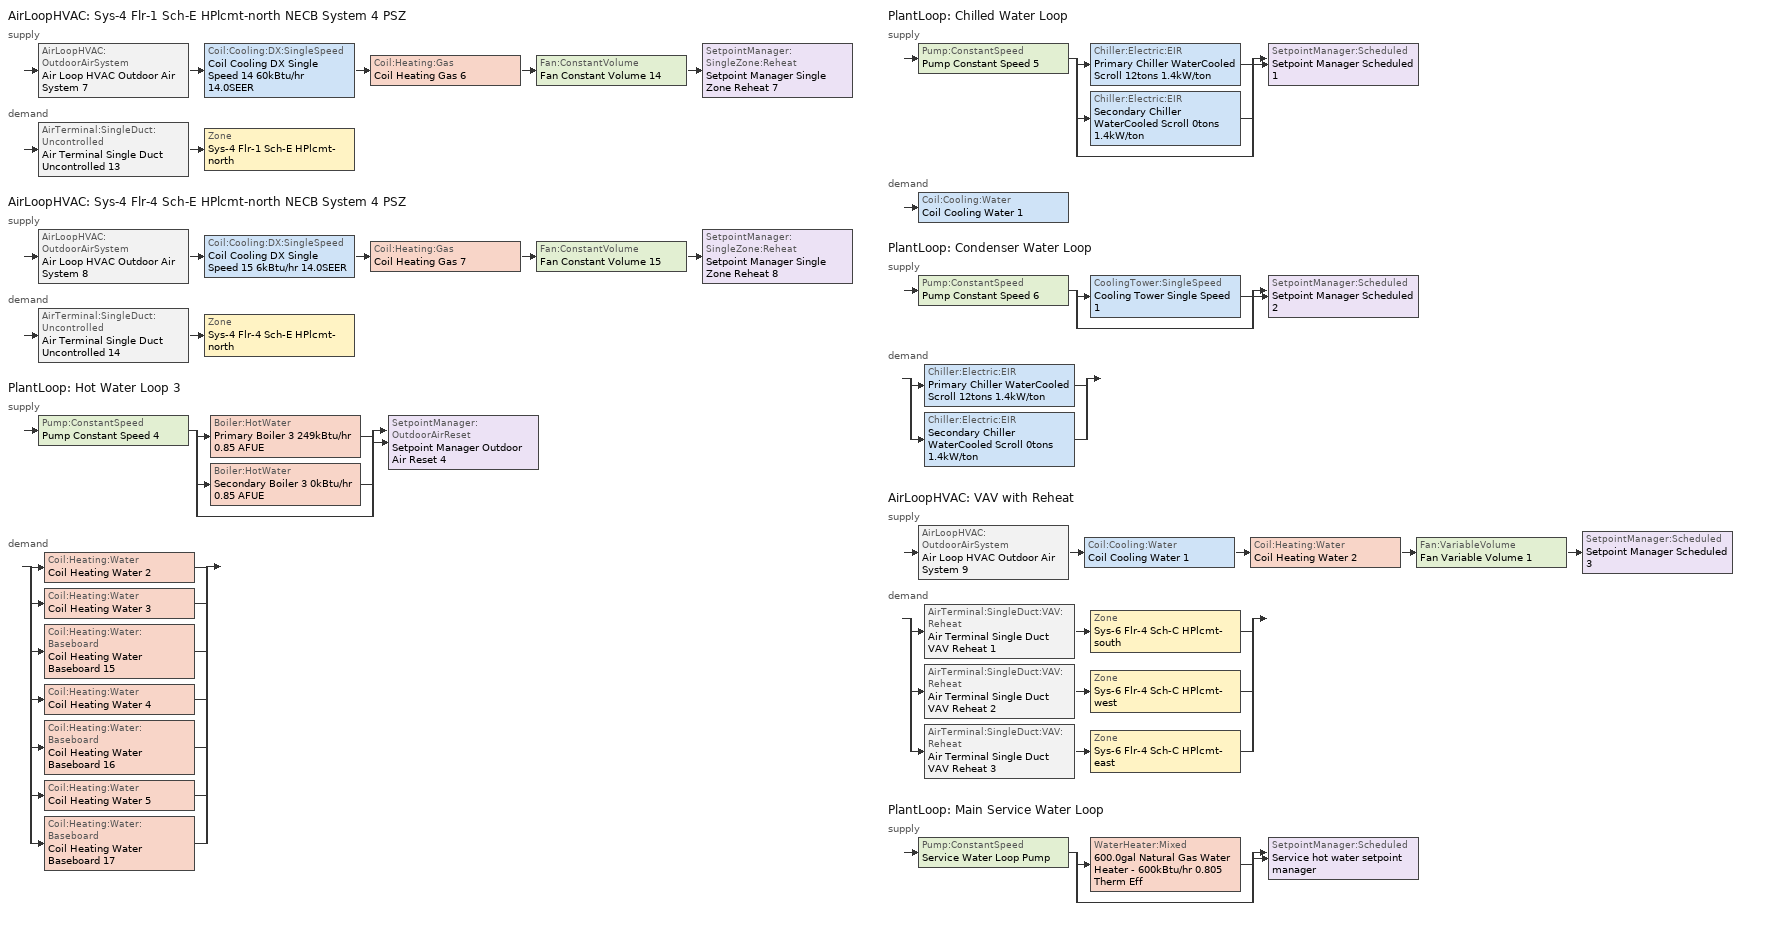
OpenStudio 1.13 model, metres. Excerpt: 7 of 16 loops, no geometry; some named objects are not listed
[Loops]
AirLoopHVAC 'Sys-4 Flr-1 Sch-E HPlcmt-north NECB System 4 PSZ'
 supply: AirLoopHVAC:OutdoorAirSystem 'Air Loop HVAC Outdoor Air System 7' > Coil:Cooling:DX:SingleSpeed 'Coil Cooling DX Single Speed 14 60kBtu/hr 14.0SEER' > Coil:Heating:Gas 'Coil Heating Gas 6' > Fan:ConstantVolume 'Fan Constant Volume 14' > SetpointManager:SingleZone:Reheat 'Setpoint Manager Single Zone Reheat 7'
 demand: AirTerminal:SingleDuct:Uncontrolled 'Air Terminal Single Duct Uncontrolled 13' > Zone 'Sys-4 Flr-1 Sch-E HPlcmt-north'
AirLoopHVAC 'Sys-4 Flr-4 Sch-E HPlcmt-north NECB System 4 PSZ'
 supply: AirLoopHVAC:OutdoorAirSystem 'Air Loop HVAC Outdoor Air System 8' > Coil:Cooling:DX:SingleSpeed 'Coil Cooling DX Single Speed 15 6kBtu/hr 14.0SEER' > Coil:Heating:Gas 'Coil Heating Gas 7' > Fan:ConstantVolume 'Fan Constant Volume 15' > SetpointManager:SingleZone:Reheat 'Setpoint Manager Single Zone Reheat 8'
 demand: AirTerminal:SingleDuct:Uncontrolled 'Air Terminal Single Duct Uncontrolled 14' > Zone 'Sys-4 Flr-4 Sch-E HPlcmt-north'
PlantLoop 'Hot Water Loop 3'
 supply: Pump:ConstantSpeed 'Pump Constant Speed 4' > split
  | Boiler:HotWater 'Primary Boiler 3 249kBtu/hr 0.85 AFUE'
  | Boiler:HotWater 'Secondary Boiler 3 0kBtu/hr 0.85 AFUE'
  | bypass
  join > SetpointManager:OutdoorAirReset 'Setpoint Manager Outdoor Air Reset 4'
 demand: split
  | Coil:Heating:Water 'Coil Heating Water 2'
  | Coil:Heating:Water 'Coil Heating Water 3'
  | Coil:Heating:Water:Baseboard 'Coil Heating Water Baseboard 15'
  | Coil:Heating:Water 'Coil Heating Water 4'
  | Coil:Heating:Water:Baseboard 'Coil Heating Water Baseboard 16'
  | Coil:Heating:Water 'Coil Heating Water 5'
  | Coil:Heating:Water:Baseboard 'Coil Heating Water Baseboard 17'
PlantLoop 'Chilled Water Loop'
 supply: Pump:ConstantSpeed 'Pump Constant Speed 5' > split
  | Chiller:Electric:EIR 'Primary Chiller WaterCooled Scroll 12tons 1.4kW/ton'
  | Chiller:Electric:EIR 'Secondary Chiller WaterCooled Scroll 0tons 1.4kW/ton'
  | bypass
  join > SetpointManager:Scheduled 'Setpoint Manager Scheduled 1'
 demand: Coil:Cooling:Water 'Coil Cooling Water 1'
PlantLoop 'Condenser Water Loop'
 supply: Pump:ConstantSpeed 'Pump Constant Speed 6' > split
  | CoolingTower:SingleSpeed 'Cooling Tower Single Speed 1'
  | bypass
  join > SetpointManager:Scheduled 'Setpoint Manager Scheduled 2'
 demand: split
  | Chiller:Electric:EIR 'Primary Chiller WaterCooled Scroll 12tons 1.4kW/ton'
  | Chiller:Electric:EIR 'Secondary Chiller WaterCooled Scroll 0tons 1.4kW/ton'
AirLoopHVAC 'VAV with Reheat'
 supply: AirLoopHVAC:OutdoorAirSystem 'Air Loop HVAC Outdoor Air System 9' > Coil:Cooling:Water 'Coil Cooling Water 1' > Coil:Heating:Water 'Coil Heating Water 2' > Fan:VariableVolume 'Fan Variable Volume 1' > SetpointManager:Scheduled 'Setpoint Manager Scheduled 3'
 demand: split
  | AirTerminal:SingleDuct:VAV:Reheat 'Air Terminal Single Duct VAV Reheat 1' > Zone 'Sys-6 Flr-4 Sch-C HPlcmt-south'
  | AirTerminal:SingleDuct:VAV:Reheat 'Air Terminal Single Duct VAV Reheat 2' > Zone 'Sys-6 Flr-4 Sch-C HPlcmt-west'
  | AirTerminal:SingleDuct:VAV:Reheat 'Air Terminal Single Duct VAV Reheat 3' > Zone 'Sys-6 Flr-4 Sch-C HPlcmt-east'
PlantLoop 'Main Service Water Loop'
 supply: Pump:ConstantSpeed 'Service Water Loop Pump' > split
  | WaterHeater:Mixed '600.0gal Natural Gas Water Heater - 600kBtu/hr 0.805 Therm Eff'
  | bypass
  join > SetpointManager:Scheduled 'Service hot water setpoint manager'
[Sizing:Zone] Zone Cooling Design Supply Air Temperature Input Method=SupplyAirTemperature; Zone Cooling Design Supply Air Temperature {C}=13; Zone Cooling Design Supply Air Temperature Difference {deltaC}=11.11; Zone Heating Design Supply Air Temperature Input Method=SupplyAirTemperature; Zone Heating Design Supply Air Temperature {C}=43; Zone Heating Design Supply Air Temperature Difference {deltaC}=11.11; Zone Cooling Design Supply Air Humidity Ratio {kg-H2O/kg-air}=0.0085; Zone Heating Design Supply Air Humidity Ratio {kg-H2O/kg-air}=0.008; Zone Heating Sizing Factor=1.3; Zone Cooling Sizing Factor=1.1; Cooling Design Air Flow Method=DesignDay; Heating Design Air Flow Method=DesignDay; Account for Dedicated Outdoor Air System=No; Dedicated Outdoor Air System Control Strategy=NeutralSupplyAir; Dedicated Outdoor Air Low Setpoint Temperature for Design {C}=autosize; Dedicated Outdoor Air High Setpoint Temperature for Design {C}=autosize
Sys-4 Flr-1 Sch-E HPlcmt-north; Sys-4 Flr-4 Sch-E HPlcmt-north; Sys-6 Flr-4 Sch-C HPlcmt-east; Sys-6 Flr-4 Sch-C HPlcmt-west; Sys-6 Flr-4 Sch-C HPlcmt-south
[Zone equipment]
Sys-4 Flr-1 Sch-E HPlcmt-north: Air Terminal Single Duct Uncontrolled 13, Zone HVAC Baseboard Convective Water 13
Sys-4 Flr-4 Sch-E HPlcmt-north: Air Terminal Single Duct Uncontrolled 14, Zone HVAC Baseboard Convective Water 14
Sys-6 Flr-4 Sch-C HPlcmt-east: Air Terminal Single Duct VAV Reheat 3, Zone HVAC Baseboard Convective Water 17
Sys-6 Flr-4 Sch-C HPlcmt-west: Air Terminal Single Duct VAV Reheat 2, Zone HVAC Baseboard Convective Water 16
Sys-6 Flr-4 Sch-C HPlcmt-south: Air Terminal Single Duct VAV Reheat 1, Zone HVAC Baseboard Convective Water 15
[PlantLoop] Plant Loop Volume {m3}=Autocalculate; Load Distribution Scheme=Optimal
Hot Water Loop 3: Fluid Type=Water
Chilled Water Loop; Condenser Water Loop: 
Main Service Water Loop: Maximum Loop Temperature {C}=60; Minimum Loop Temperature {C}=10
[Sizing:Plant] Sizing Option=NonCoincident; Zone Timesteps in Averaging Window=1; Coincident Sizing Factor Mode=None
Name | Loop Type | Design Loop Exit Temperature {C} | Loop Design Temperature Difference {deltaC}
Hot Water Loop 3 | Heating | 82 | 16
Chilled Water Loop | Cooling | 7 | 6
Condenser Water Loop | Condenser | 29 | 6
Main Service Water Loop | Heating | 60 | 5
[Pump:ConstantSpeed] Rated Flow Rate {m3/s}=autosize; Rated Power Consumption {W}=autosize; Fraction of Motor Inefficiencies to Fluid Stream=0; Pump Control Type=Intermittent
Name | Rated Pump Head {Pa} | Motor Efficiency
Pump Constant Speed 4; Pump Constant Speed 5 | 179352 | 0.855
Pump Constant Speed 6 | 179352 | 0.865
Service Water Loop Pump | 29891 | 1
[Boiler:HotWater] Fuel Type=NaturalGas; Nominal Thermal Efficiency=0.85; Water Outlet Upper Temperature Limit {C}=99; Boiler Flow Mode=ConstantFlow; Parasitic Electric Load {W}=0; Sizing Factor=1
Name | Nominal Capacity {W} | Normalized Boiler Efficiency Curve
Primary Boiler 3 249kBtu/hr 0.85 AFUE | 73104.6 | BOILER-EFFFPLR-NECB2011 3
Secondary Boiler 3 0kBtu/hr 0.85 AFUE | 0.001 | BOILER-EFFFPLR-NECB2011 7
[SetpointManager:OutdoorAirReset]
Setpoint Manager Outdoor Air Reset 4: Control Variable=Temperature; Setpoint at Outdoor Low Temperature {C}=82; Outdoor Low Temperature {C}=-16; Setpoint at Outdoor High Temperature {C}=60; Outdoor High Temperature {C}=0
[AirLoopHVAC] Design Supply Air Flow Rate {m3/s}=AutoSize
Name | Availability Schedule | Availability Manager
Sys-4 Flr-1 Sch-E HPlcmt-north NECB System 4 PSZ | Sys-4 Flr-1 Sch-E HPlcmt-north NECB System 4 PSZ Occ Sch | Availability Manager Night Cycle 6
Sys-4 Flr-4 Sch-E HPlcmt-north NECB System 4 PSZ | Always On Discrete
VAV with Reheat | VAV with Reheat Occ Sch | Availability Manager Night Cycle 7
[Sizing:System] Type of Load to Size On=Sensible; Preheat Design Temperature {C}=7; Preheat Design Humidity Ratio {kg-H2O/kg-Air}=0.008; Precool Design Temperature {C}=13; Precool Design Humidity Ratio {kg-H2O/kg-Air}=0.008; Central Cooling Design Supply Air Temperature {C}=13; Sizing Option=NonCoincident; 100% Outdoor Air in Cooling=No; 100% Outdoor Air in Heating=No; Central Cooling Design Supply Air Humidity Ratio {kg-H2O/kg-Air}=0.0085; Central Heating Design Supply Air Humidity Ratio {kg-H2O/kg-Air}=0.008; Cooling Design Air Flow Method=DesignDay; Cooling Design Air Flow Rate {m3/s}=0; Heating Design Air Flow Method=DesignDay; Heating Design Air Flow Rate {m3/s}=0; System Outdoor Air Method=ZoneSum; Zone Maximum Outdoor Air Fraction=1; Cooling Supply Air Flow Rate Per Floor Area {m3/s-m2}=0.00996765; Cooling Fraction of Autosized Cooling Supply Air Flow Rate=1; Cooling Supply Air Flow Rate Per Unit Cooling Capacity {m3/s-W}=3.94755e-05; Heating Supply Air Flow Rate Per Floor Area {m3/s-m2}=0.00996765; Heating Fraction of Autosized Heating Supply Air Flow Rate=1; Heating Fraction of Autosized Cooling Supply Air Flow Rate=1; Heating Supply Air Flow Rate Per Unit Heating Capacity {m3/s-W}=3.15882e-05; Cooling Design Capacity Method=CoolingDesignCapacity; Cooling Design Capacity {W}=autosize; Cooling Design Capacity Per Floor Area {W/m2}=234.7; Fraction of Autosized Cooling Design Capacity=1; Heating Design Capacity Method=HeatingDesignCapacity; Heating Design Capacity {W}=autosize; Heating Design Capacity Per Floor Area {W/m2}=157; Fraction of Autosized Heating Design Capacity=1; Central Cooling Capacity Control Method=OnOff
Name | Design Outdoor Air Flow Rate {m3/s} | Minimum System Air Flow Ratio | Central Heating Design Supply Air Temperature {C}
Sys-4 Flr-1 Sch-E HPlcmt-north NECB System 4 PSZ; Sys-4 Flr-4 Sch-E HPlcmt-north NECB System 4 PSZ | Autosize | 1 | 43
VAV with Reheat | 1.15852 | 0.3 | 13.1
[Fan:ConstantVolume] Availability Schedule=Always On Discrete; Fan Efficiency=0.39975; Pressure Rise {Pa}=640; Maximum Flow Rate {m3/s}=AutoSize; Motor Efficiency=0.615
Fan Constant Volume 14; Fan Constant Volume 15
[Coil:Heating:Water] Availability Schedule=Always On Discrete
Coil Heating Water 2; Coil Heating Water 3; Coil Heating Water 4; Coil Heating Water 5
[Coil:Cooling:DX:SingleSpeed] Availability Schedule=Always On Discrete; Rated Total Cooling Capacity {W}=autosize; Rated Sensible Heat Ratio=autosize; Rated COP {W/W}=3.8248; Rated Air Flow Rate {m3/s}=autosize; Rated Evaporator Fan Power Per Volume Flow Rate {W/(m3/s)}=773.3; Condenser Type=AirCooled; Evaporative Condenser Effectiveness=0; Evaporative Condenser Air Flow Rate {m3/s}=Autosize; Evaporative Condenser Pump Rated Power Consumption {W}=Autosize; Crankcase Heater Capacity {W}=0; Maximum Outdoor Dry-Bulb Temperature for Crankcase Heater Operation {C}=0; Basin Heater Capacity {W/K}=0; Basin Heater Setpoint Temperature {C}=10
Name | Total Cooling Capacity Function of Temperature Curve | Total Cooling Capacity Function of Flow Fraction Curve | Energy Input Ratio Function of Temperature Curve | Energy Input Ratio Function of Flow Fraction Curve | Part Load Fraction Correlation Curve
Coil Cooling DX Single Speed 14 60kBtu/hr 14.0SEER | DXCOOL-NECB2011-REF-CAPFT 5 | DXCOOL-NECB2011-REF-CAPFFLOW 5 | DXCOOL-NECB2011-REF-COOLEIRFT 5 | DXCOOL-NECB2011-REF-COOLEIRFFLOW 5 | DXCOOL-NECB2011-REF-COOLPLFFPLR 5
Coil Cooling DX Single Speed 15 6kBtu/hr 14.0SEER | DXCOOL-NECB2011-REF-CAPFT 6 | DXCOOL-NECB2011-REF-CAPFFLOW 6 | DXCOOL-NECB2011-REF-COOLEIRFT 6 | DXCOOL-NECB2011-REF-COOLEIRFFLOW 6 | DXCOOL-NECB2011-REF-COOLPLFFPLR 6
[Controller:OutdoorAir] Minimum Outdoor Air Flow Rate {m3/s}=Autosize; Maximum Outdoor Air Flow Rate {m3/s}=Autosize; Economizer Control Action Type=ModulateFlow; Lockout Type=NoLockout; Minimum Limit Type=FixedMinimum; High Humidity Control=No; Heat Recovery Bypass Control Type=BypassWhenWithinEconomizerLimits
Name | Economizer Control Type | Economizer Maximum Limit Dry-Bulb Temperature {C} | Economizer Maximum Limit Enthalpy {J/kg} | Economizer Minimum Limit Dry-Bulb Temperature {C} | Minimum Outdoor Air Schedule | Controller Mechanical Ventilation
Controller Outdoor Air 7 | NoEconomizer | 28 | 64000 | -100 | Sys-4 Flr-1 Sch-E HPlcmt-north NECB System 4 PSZ Occ Sch | Controller Mechanical Ventilation 7
Controller Outdoor Air 8 | NoEconomizer | 28 | 64000 | -100 | Always On Discrete | Controller Mechanical Ventilation 8
Controller Outdoor Air 9 | DifferentialEnthalpy |  |  |  | VAV with Reheat Occ Sch | Controller Mechanical Ventilation 9
[Controller:MechanicalVentilation] Availability Schedule=Always On Discrete; System Outdoor Air Method=ZoneSum
Controller Mechanical Ventilation 7; Controller Mechanical Ventilation 8; Controller Mechanical Ventilation 9
[AirLoopHVAC:OutdoorAirSystem]
Name | Controller
Air Loop HVAC Outdoor Air System 7 | Controller Outdoor Air 7
Air Loop HVAC Outdoor Air System 8 | Controller Outdoor Air 8
Air Loop HVAC Outdoor Air System 9 | Controller Outdoor Air 9
[Controller:WaterCoil] Minimum Actuated Flow {m3/s}=0
Name | Water Coil | Action | Controller Convergence Tolerance {deltaC}
Controller Water Coil 2 | Coil Heating Water 2 | Normal | 0.0001
Controller Water Coil 3 | Coil Cooling Water 1 | Reverse
Controller Water Coil 4 | Coil Heating Water 3 | Normal | 0.0001
Controller Water Coil 5 | Coil Heating Water 4 | Normal | 0.0001
Controller Water Coil 6 | Coil Heating Water 5 | Normal | 0.0001
[SetpointManager:SingleZone:Reheat] Minimum Supply Air Temperature {C}=13; Maximum Supply Air Temperature {C}=99
Name | Control Zone
Setpoint Manager Single Zone Reheat 7 | Sys-4 Flr-1 Sch-E HPlcmt-north
Setpoint Manager Single Zone Reheat 8 | Sys-4 Flr-4 Sch-E HPlcmt-north
[Coil:Heating:Water:Baseboard] Heating Design Capacity Method=HeatingDesignCapacity; Heating Design Capacity {W}=autosize; Heating Design Capacity Per Floor Area {W/m2}=0; Fraction of Autosized Heating Design Capacity=0.8
Coil Heating Water Baseboard 15; Coil Heating Water Baseboard 16; Coil Heating Water Baseboard 17
[ZoneHVAC:Baseboard:Convective:Water] Availability Schedule=Always On Discrete
Name | Heating Coil
Zone HVAC Baseboard Convective Water 15 | Coil Heating Water Baseboard 15
Zone HVAC Baseboard Convective Water 16 | Coil Heating Water Baseboard 16
Zone HVAC Baseboard Convective Water 17 | Coil Heating Water Baseboard 17
[AirTerminal:SingleDuct:Uncontrolled] Availability Schedule=Always On Discrete; Maximum Air Flow Rate {m3/s}=AutoSize
Air Terminal Single Duct Uncontrolled 13; Air Terminal Single Duct Uncontrolled 14
[Coil:Heating:Gas] Availability Schedule=Always On Discrete; Gas Burner Efficiency=0.8; Nominal Capacity {W}=AutoSize; Parasitic Electric Load {W}=0; Parasitic Gas Load {W}=0
Coil Heating Gas 6; Coil Heating Gas 7
[Chiller:Electric:EIR] Reference COP {W/W}=2.50142; Minimum Part Load Ratio=0.25; Minimum Unloading Ratio=0.25; Condenser Type=WaterCooled; Chiller Flow Mode=LeavingSetpointModulated; Design Heat Recovery Water Flow Rate {m3/s}=0; Sizing Factor=1; Basin Heater Capacity {W/K}=0; Basin Heater Setpoint Temperature {C}=10
Name | Reference Capacity {W} | Cooling Capacity Function of Temperature Curve | Electric Input to Cooling Output Ratio Function of Temperature Curve | Electric Input to Cooling Output Ratio Function of Part Load Ratio Curve
Primary Chiller WaterCooled Scroll 12tons 1.4kW/ton | 42674.1 | WaterCooled_Scroll_CAPFT_NECB2011 | WaterCooled_Scroll_EIRFT_NECB2011 | WaterCooled_Scroll_EIRFPLR_NECB2011
Secondary Chiller WaterCooled Scroll 0tons 1.4kW/ton | 0.001 | WaterCooled_Scroll_CAPFT_NECB2011 1 | WaterCooled_Scroll_EIRFT_NECB2011 1 | WaterCooled_Scroll_EIRFPLR_NECB2011 1
[SetpointManager:Scheduled] Control Variable=Temperature
Name | Schedule
Setpoint Manager Scheduled 1 | CHW Temp
Setpoint Manager Scheduled 2 | CW Temp
Setpoint Manager Scheduled 3 | Supply Air Temp
Service hot water setpoint manager | Service Water Loop Temp - 140F
[CoolingTower:SingleSpeed]
Cooling Tower Single Speed 1: Design Water Flow Rate {m3/s}=autosize; Design Air Flow Rate {m3/s}=autosize; Fan Power at Design Air Flow Rate {W}=896.011; U-Factor Times Area Value at Design Air Flow Rate {W/K}=autosize; Air Flow Rate in Free Convection Regime {m3/s}=autosize; U-Factor Times Area Value at Free Convection Air Flow Rate {W/K}=autosize; Performance Input Method=UFactorTimesAreaAndDesignWaterFlowRate; Free Convection Capacity {W}=0; Basin Heater Capacity {W/K}=0; Evaporation Loss Mode=LossFactor; Evaporation Loss Factor {percent/K}=0.2; Drift Loss Percent {percent}=0.008; Blowdown Calculation Mode=ConcentrationRatio; Blowdown Concentration Ratio=3; Capacity Control=FanCycling; Number of Cells=1; Cell Control=MinimalCell; Cell Minimum  Water Flow Rate Fraction=0.33; Cell Maximum Water Flow Rate Fraction=2.5; Sizing Factor=1
[Fan:VariableVolume]
Fan Variable Volume 1: Availability Schedule=Always On Discrete; Fan Efficiency=0.549965; Pressure Rise {Pa}=1458.33; Maximum Flow Rate {m3/s}=Autosize; Fan Power Minimum Flow Rate Input Method=Fraction; Fan Power Minimum Flow Fraction=0.68; Fan Power Minimum Air Flow Rate {m3/s}=0; Motor Efficiency=0.8461; Motor In Airstream Fraction=1; Fan Power Coefficient 1=-2.4176; Fan Power Coefficient 2=9.5874; Fan Power Coefficient 3=-11.559; Fan Power Coefficient 4=5.4009; Fan Power Coefficient 5=0
[Coil:Cooling:Water]
Coil Cooling Water 1: Availability Schedule=Always On Discrete
[AirTerminal:SingleDuct:VAV:Reheat] Availability Schedule=Always On Discrete; Maximum Air Flow Rate {m3/s}=AutoSize; Zone Minimum Air Flow Input Method=FixedFlowRate; Maximum Hot Water or Steam Flow Rate {m3/s}=AutoSize; Minimum Hot Water or Steam Flow Rate {m3/s}=0; Convergence Tolerance=0.001; Damper Heating Action=Normal; Maximum Flow per Zone Floor Area During Reheat {m3/s-m2}=AutoSize; Maximum Flow Fraction During Reheat=AutoSize; Maximum Reheat Air Temperature {C}=43; Control For Outdoor Air=No
Name | Constant Minimum Air Flow Fraction | Fixed Minimum Air Flow Rate {m3/s} | Reheat Coil
Air Terminal Single Duct VAV Reheat 1 | 0.39053 | 0.511866 | Coil Heating Water 3
Air Terminal Single Duct VAV Reheat 2 | 0.74521 | 0.155338 | Coil Heating Water 4
Air Terminal Single Duct VAV Reheat 3 | 1 | 0.156079 | Coil Heating Water 5
[WaterHeater:Mixed]
600.0gal Natural Gas Water Heater - 600kBtu/hr 0.805 Therm Eff: Tank Volume {m3}=2.27125; Setpoint Temperature Schedule=Service Water Loop Temp - 140F; Deadband Temperature Difference {deltaC}=2; Maximum Temperature Limit {C}=82.2222; Heater Control Type=Cycle; Heater Maximum Capacity {W}=175843; Heater Fuel Type=NaturalGas; Heater Thermal Efficiency=0.804593; Part Load Factor Curve=SWH-EFFFPLR-NECB2011; Off Cycle Parasitic Fuel Consumption Rate {W}=2301; Off Cycle Parasitic Fuel Type=NaturalGas; Off Cycle Parasitic Heat Fraction to Tank=0.8; On Cycle Parasitic Fuel Consumption Rate {W}=2301; On Cycle Parasitic Fuel Type=NaturalGas; On Cycle Parasitic Heat Fraction to Tank=0; Ambient Temperature Indicator=Schedule; Ambient Temperature Schedule=Water Heater Ambient Temp Schedule - 70F; Off Cycle Loss Coefficient to Ambient Temperature {W/K}=20.7661; On Cycle Loss Coefficient to Ambient Temperature {W/K}=20.7661; Use Side Effectiveness=1; Source Side Effectiveness=1; Use Side Design Flow Rate {m3/s}=autosize; Source Side Design Flow Rate {m3/s}=autosize; Indirect Water Heating Recovery Time {hr}=1.5
[AvailabilityManager:NightCycle] Control Type=CycleOnAny; Thermostat Tolerance {deltaC}=1; Cycling Run Time {s}=3600
Availability Manager Night Cycle 6; Availability Manager Night Cycle 7
[Schedule:Ruleset]
Name | Default Day Schedule | Summer Design Day Schedule | Winter Design Day Schedule
CHW Temp | Schedule Day 4
CW Temp | Schedule Day 5
Supply Air Temp | Supply Air Temp Default
Service Water Loop Temp - 140F | Service Water Loop Temp - 140F Default
Water Heater Ambient Temp Schedule - 70F | Water Heater Ambient Temp Schedule - 70F Default
Sys-4 Flr-1 Sch-E HPlcmt-north NECB System 4 PSZ Occ Sch | Sys-4 Flr-1 Sch-E HPlcmt-north NECB System 4 PSZ Occ Sch Default | Sys-4 Flr-1 Sch-E HPlcmt-north NECB System 4 PSZ Occ Sch Summer Design Day | Sys-4 Flr-1 Sch-E HPlcmt-north NECB System 4 PSZ Occ Sch Winter Design Day
VAV with Reheat Occ Sch | VAV with Reheat Occ Sch Default | VAV with Reheat Occ Sch Summer Design Day | VAV with Reheat Occ Sch Winter Design Day
[Schedule:Day]
Schedule Day 4; wkdCHW Temp 1; satCHW Temp 1; sunCHW Temp 1: 1, 0, 7, 2, 0, 7, 3, 0, 7, 4, 0, 7, 5, 0, 7, 6, 0, 7, 7, 0, 7, 8, 0, 7, 9, 0, 7, 10, 0, 7, 11, 0, 7, 12, 0, 7, 13, 0, 7, 14, 0, 7, 15, 0, 7, 16, 0, 7, 17, 0, 7, 18, 0, 7, 19, 0, 7, 20, 0, 7, 21, 0, 7, 22, 0, 7, 23, 0, 7, 24, 0, 7
Schedule Day 5; wkdCW Temp 1; satCW Temp 1; sunCW Temp 1: 1, 0, 29, 2, 0, 29, 3, 0, 29, 4, 0, 29, 5, 0, 29, 6, 0, 29, 7, 0, 29, 8, 0, 29, 9, 0, 29, 10, 0, 29, 11, 0, 29, 12, 0, 29, 13, 0, 29, 14, 0, 29, 15, 0, 29, 16, 0, 29, 17, 0, 29, 18, 0, 29, 19, 0, 29, 20, 0, 29, 21, 0, 29, 22, 0, 29, 23, 0, 29, 24, 0, 29
Supply Air Temp Default: 24, 0, 13
Service Water Loop Temp - 140F Default: 24, 0, 60
Water Heater Ambient Temp Schedule - 70F Default: 24, 0, 21.1111
Sys-4 Flr-1 Sch-E HPlcmt-north NECB System 4 PSZ Occ Sch Default; Sys-4 Flr-1 Sch-E HPlcmt-north NECB System 4 PSZ Occ Sch Winter Design Day; Sys-4 Flr-1 Sch-E HPlcmt-north NECB System 4 PSZ Occ Sch Summer Design Day; VAV with Reheat Occ Sch Default; VAV with Reheat Occ Sch Winter Design Day; VAV with Reheat Occ Sch Summer Design Day: 24, 0, 1
Sys-4 Flr-1 Sch-E HPlcmt-north NECB System 4 PSZ Occ Sch Monday; Sys-4 Flr-1 Sch-E HPlcmt-north NECB System 4 PSZ Occ Sch Tuesday; Sys-4 Flr-1 Sch-E HPlcmt-north NECB System 4 PSZ Occ Sch Wednesday; Sys-4 Flr-1 Sch-E HPlcmt-north NECB System 4 PSZ Occ Sch Thursday; Sys-4 Flr-1 Sch-E HPlcmt-north NECB System 4 PSZ Occ Sch Friday: 8, 0, 0, 19, 0, 1, 24, 0, 0
Sys-4 Flr-1 Sch-E HPlcmt-north NECB System 4 PSZ Occ Sch Saturday: 9, 0, 0, 13, 0, 1, 24, 0, 0
Sys-4 Flr-1 Sch-E HPlcmt-north NECB System 4 PSZ Occ Sch Sunday: 24, 0, 0
VAV with Reheat Occ Sch Monday; VAV with Reheat Occ Sch Tuesday; VAV with Reheat Occ Sch Wednesday; VAV with Reheat Occ Sch Thursday; VAV with Reheat Occ Sch Friday; VAV with Reheat Occ Sch Saturday: 9, 0, 0, 21, 0, 1, 24, 0, 0
VAV with Reheat Occ Sch Sunday: 11, 0, 0, 19, 0, 1, 24, 0, 0
[Schedule:Rule] Date Specification Type=DateRange; Start Month=1; Start Day=1; End Month=12
Name | Schedule Ruleset | Rule Order | Day Schedule | Apply Sunday | Apply Monday | Apply Tuesday | Apply Wednesday | Apply Thursday | Apply Friday | Apply Saturday | End Day
wkdCHW Temp rule | CHW Temp | 2 | wkdCHW Temp 1 | No | Yes | Yes | Yes | Yes | Yes | No | 31
satCHW Temprule | CHW Temp | 1 | satCHW Temp 1 | No | No | No | No | No | No | Yes | 31
sunCHW Temprule | CHW Temp | 0 | sunCHW Temp 1 | Yes | No | No | No | No | No | No | 31
wkdCW Temp rule | CW Temp | 2 | wkdCW Temp 1 | No | Yes | Yes | Yes | Yes | Yes | No | 31
satCW Temprule | CW Temp | 1 | satCW Temp 1 | No | No | No | No | No | No | Yes | 31
sunCW Temprule | CW Temp | 0 | sunCW Temp 1 | Yes | No | No | No | No | No | No | 31
Sys-4 Flr-1 Sch-E HPlcmt-north NECB System 4 PSZ Occ Sch Monday Rule | Sys-4 Flr-1 Sch-E HPlcmt-north NECB System 4 PSZ Occ Sch | 6 | Sys-4 Flr-1 Sch-E HPlcmt-north NECB System 4 PSZ Occ Sch Monday |  | Yes |  |  |  |  |  | 25
Sys-4 Flr-1 Sch-E HPlcmt-north NECB System 4 PSZ Occ Sch Tuesday Rule | Sys-4 Flr-1 Sch-E HPlcmt-north NECB System 4 PSZ Occ Sch | 5 | Sys-4 Flr-1 Sch-E HPlcmt-north NECB System 4 PSZ Occ Sch Tuesday |  |  | Yes |  |  |  |  | 26
Sys-4 Flr-1 Sch-E HPlcmt-north NECB System 4 PSZ Occ Sch Wednesday Rule | Sys-4 Flr-1 Sch-E HPlcmt-north NECB System 4 PSZ Occ Sch | 4 | Sys-4 Flr-1 Sch-E HPlcmt-north NECB System 4 PSZ Occ Sch Wednesday |  |  |  | Yes |  |  |  | 27
Sys-4 Flr-1 Sch-E HPlcmt-north NECB System 4 PSZ Occ Sch Thursday Rule | Sys-4 Flr-1 Sch-E HPlcmt-north NECB System 4 PSZ Occ Sch | 3 | Sys-4 Flr-1 Sch-E HPlcmt-north NECB System 4 PSZ Occ Sch Thursday |  |  |  |  | Yes |  |  | 28
Sys-4 Flr-1 Sch-E HPlcmt-north NECB System 4 PSZ Occ Sch Friday Rule | Sys-4 Flr-1 Sch-E HPlcmt-north NECB System 4 PSZ Occ Sch | 2 | Sys-4 Flr-1 Sch-E HPlcmt-north NECB System 4 PSZ Occ Sch Friday |  |  |  |  |  | Yes |  | 29
Sys-4 Flr-1 Sch-E HPlcmt-north NECB System 4 PSZ Occ Sch Saturday Rule | Sys-4 Flr-1 Sch-E HPlcmt-north NECB System 4 PSZ Occ Sch | 1 | Sys-4 Flr-1 Sch-E HPlcmt-north NECB System 4 PSZ Occ Sch Saturday |  |  |  |  |  |  | Yes | 30
Sys-4 Flr-1 Sch-E HPlcmt-north NECB System 4 PSZ Occ Sch Sunday Rule | Sys-4 Flr-1 Sch-E HPlcmt-north NECB System 4 PSZ Occ Sch | 0 | Sys-4 Flr-1 Sch-E HPlcmt-north NECB System 4 PSZ Occ Sch Sunday | Yes |  |  |  |  |  |  | 31
VAV with Reheat Occ Sch Monday Rule | VAV with Reheat Occ Sch | 6 | VAV with Reheat Occ Sch Monday |  | Yes |  |  |  |  |  | 25
VAV with Reheat Occ Sch Tuesday Rule | VAV with Reheat Occ Sch | 5 | VAV with Reheat Occ Sch Tuesday |  |  | Yes |  |  |  |  | 26
VAV with Reheat Occ Sch Wednesday Rule | VAV with Reheat Occ Sch | 4 | VAV with Reheat Occ Sch Wednesday |  |  |  | Yes |  |  |  | 27
VAV with Reheat Occ Sch Thursday Rule | VAV with Reheat Occ Sch | 3 | VAV with Reheat Occ Sch Thursday |  |  |  |  | Yes |  |  | 28
VAV with Reheat Occ Sch Friday Rule | VAV with Reheat Occ Sch | 2 | VAV with Reheat Occ Sch Friday |  |  |  |  |  | Yes |  | 29
VAV with Reheat Occ Sch Saturday Rule | VAV with Reheat Occ Sch | 1 | VAV with Reheat Occ Sch Saturday |  |  |  |  |  |  | Yes | 30
VAV with Reheat Occ Sch Sunday Rule | VAV with Reheat Occ Sch | 0 | VAV with Reheat Occ Sch Sunday | Yes |  |  |  |  |  |  | 31
[Schedule:Constant]
Always On Discrete: Value=1
[Curve:Biquadratic] Minimum Value of y=24
Name | Coefficient1 Constant | Coefficient2 x | Coefficient3 x**2 | Coefficient4 y | Coefficient5 y**2 | Coefficient6 x*y | Minimum Value of x | Maximum Value of x | Maximum Value of y
DXCOOL-NECB2011-REF-CAPFT 5; DXCOOL-NECB2011-REF-CAPFT 6 | 0.867905 | 0.0142459 | 0.00055436 | -0.0075575 | 3.3e-05 | -0.0001918 | 13 | 24 | 46
DXCOOL-NECB2011-REF-COOLEIRFT 5; DXCOOL-NECB2011-REF-COOLEIRFT 6 | 0.116936 | 0.0284933 | -0.0004112 | 0.0214108 | 0.00016103 | -0.0006791 | 13 | 24 | 46
WaterCooled_Scroll_CAPFT_NECB2011; WaterCooled_Scroll_CAPFT_NECB2011 1 | 0.94418 | 0.0337102 | 9.75564e-05 | -0.00322114 | -4.91832e-05 | -0.000177584 | 5 | 10 | 35
WaterCooled_Scroll_EIRFT_NECB2011; WaterCooled_Scroll_EIRFT_NECB2011 1 | 0.727393 | -0.0118922 | 0.000541177 | 0.00187934 | 0.000473461 | -0.000711472 | 5 | 10 | 35
[Curve:Quadratic] Minimum Value of x=0; Maximum Value of x=1
Name | Coefficient1 Constant | Coefficient2 x | Coefficient3 x**2
DXCOOL-NECB2011-REF-CAPFFLOW 5; DXCOOL-NECB2011-REF-COOLEIRFFLOW 5; DXCOOL-NECB2011-REF-CAPFFLOW 6; DXCOOL-NECB2011-REF-COOLEIRFFLOW 6 | 1 | 0 | 0
WaterCooled_Scroll_EIRFPLR_NECB2011; WaterCooled_Scroll_EIRFPLR_NECB2011 1 | 0.04412 | 0.640367 | 0.319555
[Curve:Cubic] Maximum Value of x=1
Name | Coefficient1 Constant | Coefficient2 x | Coefficient3 x**2 | Coefficient4 x**3 | Minimum Value of x
DXCOOL-NECB2011-REF-COOLPLFFPLR 5; DXCOOL-NECB2011-REF-COOLPLFFPLR 6 | 0.0277 | 4.9151 | -8.184 | 4.2702 | 0.7
BOILER-EFFFPLR-NECB2011 3; BOILER-EFFFPLR-NECB2011 7 | 0.2901 | 2.6664 | -3.764 | 1.82 | 0
SWH-EFFFPLR-NECB2011 | 0.7576 | 1.0071 | -1.4443 | 0.6844 | 0
